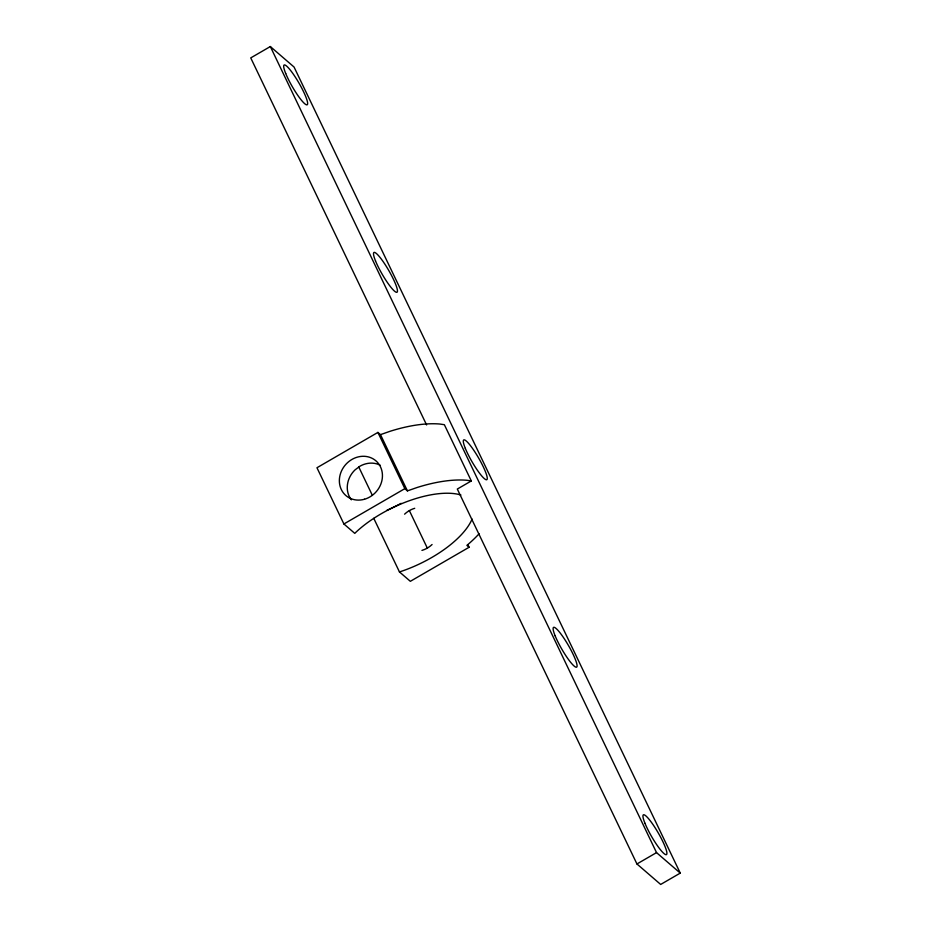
<?xml version="1.0" encoding="UTF-8"?>
<svg xmlns="http://www.w3.org/2000/svg" width="931" height="931" viewBox="0 0 931 931"><rect width="100%" height="100%" fill="white"/><g stroke="black" fill="none" stroke-linecap="round" stroke-linejoin="round"><path stroke-width="1.4" d="M460.915 495.001A73.456 31.154 -25.6 0 0 355.491 532.648L354.792 533.382L343.9 523.978L316.959 467.746L377.905 432.415L380.488 434.637L390.077 431.286A96.405 40.894 -25.6 0 1 439.851 424.036L444.366 424.711L471.307 480.943L457.319 489.054L636.944 863.968L660.673 884.45L680.258 873.103L294.056 67.032L270.327 46.55L250.742 57.897L426.607 424.955M343.9 523.978L404.845 488.647L407.429 490.881L417.018 487.53A96.405 40.894 -25.6 0 1 466.792 480.268L471.307 480.943M467.851 544.647L469.096 547.265L410.338 581.316L399.446 571.913L373.75 518.299M636.944 863.968L656.53 852.621L680.258 873.103M399.446 571.913L400.598 571.576A73.456 31.154 -25.6 0 0 472.087 519.067M469.096 547.265L466.885 545.357L467.665 544.728A96.405 40.894 -25.6 0 0 479.093 533.777M270.327 46.55L656.53 852.621M380.488 434.637L407.429 490.881M377.905 432.415L404.845 488.647M409.361 510.607L427.317 548.091M358.807 467.048L372.33 495.28M401.133 503.334A73.456 31.154 -25.6 0 1 386.9 510.269M432.077 544.519A22.949 20.435 -49.2 0 1 421.941 550.396M404.589 514.18A22.949 20.435 -49.2 0 1 414.726 508.303M351.359 499.819A22.949 20.435 -49.2 0 1 355.072 469.852L359.832 466.28A22.949 20.435 -49.2 0 1 380.116 465.174M364.51 499.237A22.949 20.435 -49.2 0 0 377.497 462.381A22.949 20.435 -49.2 0 0 340.699 472.971A22.949 20.435 -49.2 0 0 364.51 499.237M375.519 260.924A22.949 3.782 59.9 0 0 396.199 292.241A22.949 3.782 59.9 0 0 384.724 263.939A22.949 3.782 59.9 0 0 375.519 260.924M465.325 448.381A22.949 3.782 59.9 0 0 486.017 479.698A22.949 3.782 59.9 0 0 474.531 451.395A22.949 3.782 59.9 0 0 465.325 448.381M555.144 635.838A22.949 3.782 59.9 0 0 575.835 667.155A22.949 3.782 59.9 0 0 564.349 638.852A22.949 3.782 59.9 0 0 555.144 635.838M644.962 823.295A22.949 3.782 59.9 0 0 665.642 854.611A22.949 3.782 59.9 0 0 654.167 826.309A22.949 3.782 59.9 0 0 644.962 823.295M285.701 73.468A22.949 3.782 59.9 0 0 306.392 104.784A22.949 3.782 59.9 0 0 294.906 76.482A22.949 3.782 59.9 0 0 285.701 73.468"/></g></svg>
